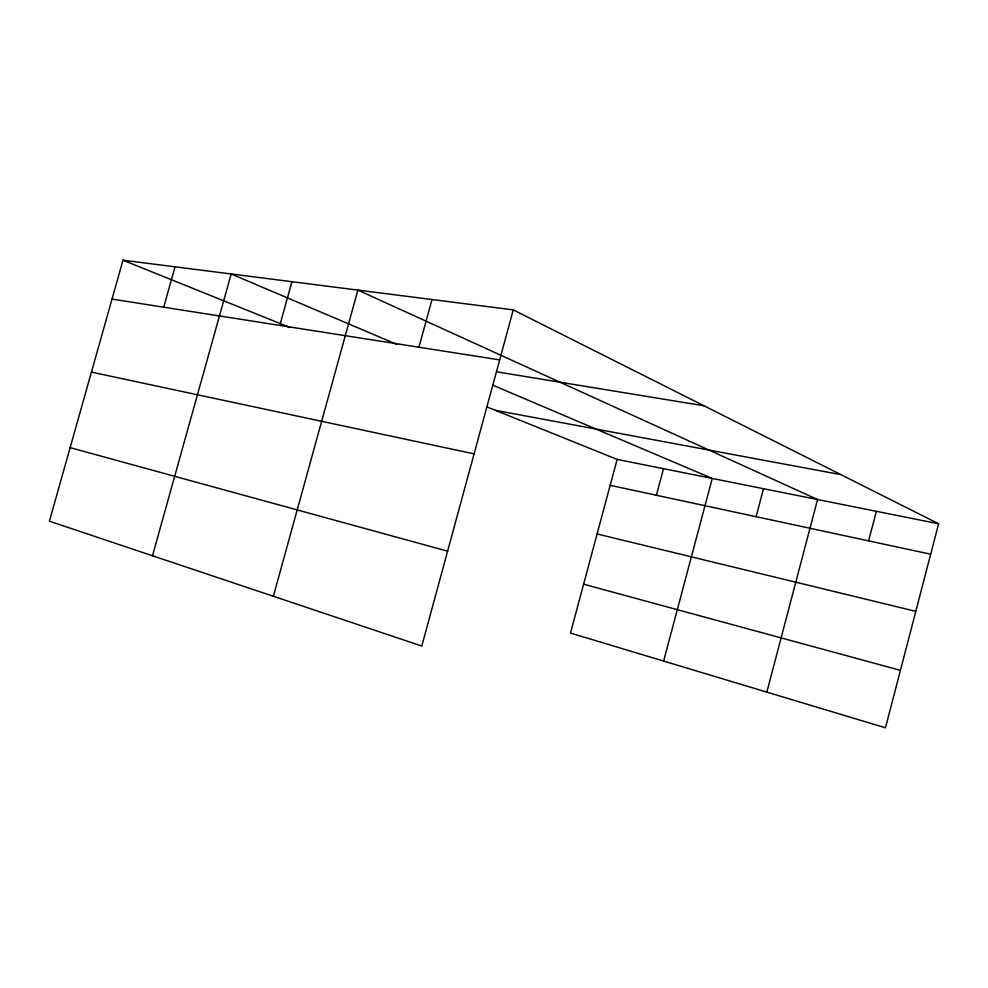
<?xml version="1.0" encoding="UTF-8"?>
<svg xmlns="http://www.w3.org/2000/svg" width="988" height="988" viewBox="0 0 988 988"><rect width="100%" height="100%" fill="white"/><g stroke="black" fill="none" stroke-linecap="round" stroke-linejoin="round"><path stroke-width="1.48" d="M868.613 540.868L876.368 511.315M513.278 309.874L421.802 646.041L49.4 521.195L122.981 260.202L513.278 309.874L938.6 523.776L885.47 727.798L570.484 633.061L617.13 459.395L486.985 406.933M766.824 692.106L817.57 499.533L357.878 290.102L273.367 596.27M756.116 516.699L763.526 488.714M656.403 495.26L663.504 468.683M663.627 661.071L712.249 478.451L492.493 385.048M418.924 347.22L432.003 299.525M279.802 325.41L291.929 281.704M152.498 555.75L231.18 273.972L397.003 344.454M163.699 307.206L175.037 266.834M112.027 299.092L499.669 359.891M497.532 371.957L704.024 405.796M495.408 410.329L840.874 474.623M617.13 459.395L938.6 523.776M91.427 372.118L474.092 453.875M610.164 485.33L930.671 554.206M597.098 533.965L915.802 611.337M583.612 584.192L900.426 670.346M70.136 447.638L447.613 551.168M122.981 260.202L290.015 327.534"/></g></svg>
